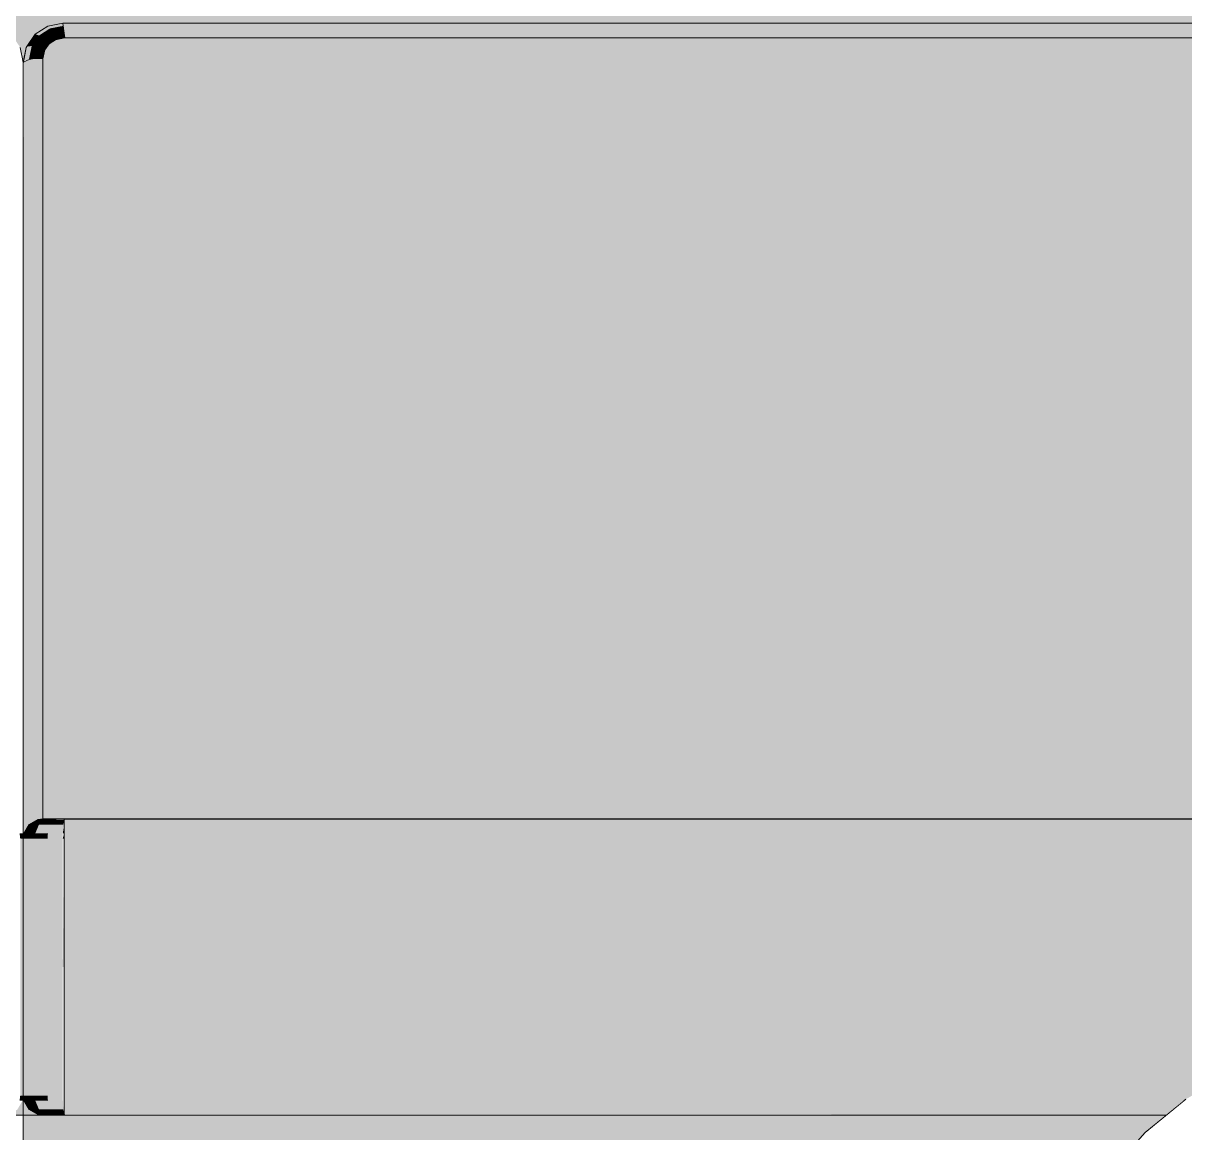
# Model space of a CAD drawing. Header units: centimetres. Extents: x -4381 to 5639, y -3920 to 4826.
# Drawn here: x 74.117 to 74.705, y 35.945 to 36.506 of the extents above; entities that cross this region are included whole.
import ezdxf
from ezdxf.xclip import XClip

# ---------------------------------------------------------------- set-up
doc = ezdxf.new("R2010")
doc.units = ezdxf.units.CM
doc.header["$MEASUREMENT"] = 0
doc.header["$XCLIPFRAME"] = 0
doc.set_wipeout_variables(frame=1)
doc.linetypes.add('Wipeout_Contour', pattern=[100, 0, -100])
for name, color, linetype in [('01- MOBILIER', 7, 'Continuous'), ('Drawing & Figure', 7, 'Continuous'), ('Structural - Bearing', 7, 'Continuous')]:
    doc.layers.add(name, color=color, linetype=linetype)
for name, color, linetype, lineweight in [('01- MOBILIER_Pen_No__1', 7, 'Continuous', 5), ('01- MOBILIER_Pen_No__101', 252, 'Continuous', 5), ('01- MOBILIER_Pen_No__147', 7, 'Continuous', 5), ('01- MOBILIER_Pen_No__18', 9, 'Continuous', 5), ('01- MOBILIER_Pen_No__2', 8, 'Continuous', 5)]:
    doc.layers.add(name, color=color, linetype=linetype, lineweight=lineweight)
for name, color, linetype, lineweight, true_color in [('01- MOBILIER_Pen_No__102', 7, 'Continuous', 5, 0xcccccc), ('01- MOBILIER_Pen_No__119', 7, 'Continuous', 5, 0xdecbcb), ('01- MOBILIER_Pen_No__186', 7, 'Continuous', 5, 0xe8e8e8), ('01- MOBILIER_Pen_No__62', 7, 'Continuous', 5, 0xaaaaaa), ('Structural - Bearing_Pen_No__102', 7, 'Continuous', 5, 0xcccccc)]:
    doc.layers.add(name, color=color, linetype=linetype, lineweight=lineweight, true_color=true_color)

# ---------------------------------------------------------------- blocks, each defined once
blk = doc.blocks.new('Drawing_7_7', base_point=(-363.09186, 32.20361))
at = {"layer": '01- MOBILIER_Pen_No__101', "linetype": 'Continuous', "ltscale": 10}
blk.add_hatch(color=256, dxfattribs=at).paths.add_polyline_path([(74.11688, 36.48633), (74.11873, 36.49426)])
at = {"color": 254, "linetype": 'Wipeout_Contour', "lineweight": 0, "ltscale": 331.735814}
blk.add_wipeout([(74.13692, 36.50599), (74.13717, 36.50465), (74.79618, 36.50465), (74.79618, 36.50599)], dxfattribs=at).dxf.layer = '01- MOBILIER'
at = {"color": 254, "linetype": 'Wipeout_Contour', "lineweight": 0, "ltscale": 329.699037}
blk.add_wipeout([(74.11688, 36.02861), (74.11688, 36.09361), (74.11536, 36.09361), (74.11536, 36.02861)], dxfattribs=at).dxf.layer = '01- MOBILIER'
at = {"color": 254, "linetype": 'Wipeout_Contour', "lineweight": 0, "ltscale": 330.959861}
blk.add_wipeout([(74.79688, 36.02861), (74.79688, 36.09361), (74.13758, 36.09361), (74.13758, 36.02861)], dxfattribs=at).dxf.layer = '01- MOBILIER'
at = {"layer": '01- MOBILIER_Pen_No__18', "linetype": 'Continuous', "ltscale": 10}
for points in [[(74.11688, 36.02861), (74.11688, 36.09361), (74.11536, 36.09361), (74.11536, 36.02861)], [(74.79688, 36.02861), (74.79688, 36.09361), (74.13758, 36.09361), (74.13758, 36.02861)]]:
    blk.add_hatch(color=256, dxfattribs=at).paths.add_polyline_path(points)
at = {"layer": '01- MOBILIER_Pen_No__186', "linetype": 'Continuous', "ltscale": 10}
blk.add_hatch(color=256, dxfattribs=at).paths.add_polyline_path([(74.13692, 36.50599), (74.13717, 36.50465), (74.79618, 36.50465), (74.79618, 36.50599)])
at = {"color": 254, "linetype": 'Wipeout_Contour', "lineweight": 0, "ltscale": 330.430093}
blk.add_wipeout([(74.12936, 36.50454), (74.13037, 36.50334), (74.13717, 36.50465), (74.13692, 36.50599)], dxfattribs=at).dxf.layer = '01- MOBILIER'
at = {"color": 254, "linetype": 'Wipeout_Contour', "lineweight": 0, "ltscale": 329.766326}
blk.add_wipeout([(74.11688, 36.09361), (74.11654, 36.0962), (74.11504, 36.0962), (74.11536, 36.09361)], dxfattribs=at).dxf.layer = '01- MOBILIER'
at = {"color": 254, "linetype": 'Wipeout_Contour', "lineweight": 0, "ltscale": 246.650033}
blk.add_wipeout([(74.13758, 36.02861), (74.13758, 36.09361), (74.13688, 36.02861)], dxfattribs=at).dxf.layer = '01- MOBILIER'
at = {"color": 254, "linetype": 'Wipeout_Contour', "lineweight": 0, "ltscale": 329.585369}
blk.add_wipeout([(74.11688, 36.02861), (74.11536, 36.02861), (74.11536, 35.96361), (74.11688, 35.96361)], dxfattribs=at).dxf.layer = '01- MOBILIER'
at = {"layer": '01- MOBILIER_Pen_No__102', "linetype": 'Continuous', "ltscale": 10}
blk.add_hatch(color=256, dxfattribs=at).paths.add_polyline_path([(74.11688, 36.09361), (74.11654, 36.0962), (74.11504, 36.0962), (74.11536, 36.09361)])
at = {"layer": '01- MOBILIER_Pen_No__119', "linetype": 'Continuous', "ltscale": 10}
blk.add_hatch(color=256, dxfattribs=at).paths.add_polyline_path([(74.12936, 36.50454), (74.13037, 36.50334), (74.13717, 36.50465), (74.13692, 36.50599)])
at = {"layer": '01- MOBILIER_Pen_No__18', "linetype": 'Continuous', "ltscale": 10}
for points in [[(74.13758, 36.02861), (74.13758, 36.09361), (74.13688, 36.02861)], [(74.11688, 36.02861), (74.11536, 36.02861), (74.11536, 35.96361), (74.11688, 35.96361)]]:
    blk.add_hatch(color=256, dxfattribs=at).paths.add_polyline_path(points)
at = {"color": 254, "linetype": 'Wipeout_Contour', "lineweight": 0, "ltscale": 330.359152}
blk.add_wipeout([(74.12299, 36.50042), (74.12485, 36.49978), (74.13037, 36.50334), (74.12936, 36.50454)], dxfattribs=at).dxf.layer = '01- MOBILIER'
at = {"color": 254, "linetype": 'Wipeout_Contour', "lineweight": 0, "ltscale": 331.731786}
blk.add_wipeout([(74.13717, 36.50465), (74.13761, 36.50099), (74.79615, 36.50099), (74.79618, 36.50465)], dxfattribs=at).dxf.layer = '01- MOBILIER'
at = {"color": 254, "linetype": 'Wipeout_Contour', "lineweight": 0, "ltscale": 329.759918}
blk.add_wipeout([(74.13688, 36.02861), (74.13688, 36.09361), (74.12923, 36.09361), (74.12923, 36.02861)], dxfattribs=at).dxf.layer = '01- MOBILIER'
at = {"color": 254, "linetype": 'Wipeout_Contour', "lineweight": 0, "ltscale": 329.536186}
blk.add_wipeout([(74.11688, 35.96361), (74.11536, 35.96361), (74.11504, 35.96102), (74.11654, 35.96102)], dxfattribs=at).dxf.layer = '01- MOBILIER'
at = {"layer": '01- MOBILIER_Pen_No__18', "linetype": 'Continuous', "ltscale": 10}
for points in [[(74.12299, 36.50042), (74.12485, 36.49978), (74.13037, 36.50334), (74.12936, 36.50454)], [(74.11688, 35.96361), (74.11536, 35.96361), (74.11504, 35.96102), (74.11654, 35.96102)]]:
    blk.add_hatch(color=256, dxfattribs=at).paths.add_polyline_path(points)
at = {"layer": '01- MOBILIER_Pen_No__186', "linetype": 'Continuous', "ltscale": 10}
blk.add_hatch(color=256, dxfattribs=at).paths.add_polyline_path([(74.13717, 36.50465), (74.13761, 36.50099), (74.79615, 36.50099), (74.79618, 36.50465)])
at = {"layer": '01- MOBILIER_Pen_No__62', "linetype": 'Continuous', "ltscale": 10}
blk.add_hatch(color=256, dxfattribs=at).paths.add_polyline_path([(74.13688, 36.02861), (74.13688, 36.09361), (74.12923, 36.09361), (74.12923, 36.02861)])
at = {"color": 254, "linetype": 'Wipeout_Contour', "lineweight": 0, "ltscale": 330.353188}
blk.add_wipeout([(74.13037, 36.50334), (74.13212, 36.49993), (74.13761, 36.50099), (74.13717, 36.50465)], dxfattribs=at).dxf.layer = '01- MOBILIER'
at = {"color": 254, "linetype": 'Wipeout_Contour', "lineweight": 0, "ltscale": 330.372234}
blk.add_wipeout([(74.11873, 36.49426), (74.12116, 36.49445), (74.12485, 36.49978), (74.12299, 36.50042)], dxfattribs=at).dxf.layer = '01- MOBILIER'
at = {"color": 254, "linetype": 'Wipeout_Contour', "lineweight": 0, "ltscale": 331.019088}
blk.add_wipeout([(74.79688, 36.09361), (74.79685, 36.0962), (74.13758, 36.0962), (74.13758, 36.09361)], dxfattribs=at).dxf.layer = '01- MOBILIER'
at = {"color": 254, "linetype": 'Wipeout_Contour', "lineweight": 0, "ltscale": 329.73449}
blk.add_wipeout([(74.12923, 36.02861), (74.12923, 36.09361), (74.12274, 36.09361), (74.12274, 36.02861)], dxfattribs=at).dxf.layer = '01- MOBILIER'
at = {"color": 254, "linetype": 'Wipeout_Contour', "lineweight": 0, "ltscale": 826.073912}
blk.add_wipeout([(74.13758, 36.02861), (74.13758, 35.96361), (74.70846, 35.96361), (74.7287, 35.97539), (74.73916, 35.97956), (74.75595, 35.98689), (74.77612, 35.99367), (74.79556, 36.0028), (74.79688, 36.00356), (74.79688, 36.02861)], dxfattribs=at).dxf.layer = '01- MOBILIER'
at = {"color": 254, "linetype": 'Wipeout_Contour', "lineweight": 0, "ltscale": 493.015975}
blk.add_wipeout([(74.10688, 35.95361), (74.11688, 35.95361), (74.11688, 35.96361), (74.11654, 35.96102), (74.11395, 35.95654), (74.10947, 35.95395)], dxfattribs=at).dxf.layer = '01- MOBILIER'
at = {"layer": '01- MOBILIER_Pen_No__101', "linetype": 'Continuous', "ltscale": 10}
for points in [[(74.11873, 36.49426), (74.12116, 36.49445), (74.12485, 36.49978), (74.12299, 36.50042)], [(74.12923, 36.02861), (74.12923, 36.09361), (74.12274, 36.09361), (74.12274, 36.02861)]]:
    blk.add_hatch(color=256, dxfattribs=at).paths.add_polyline_path(points)
at = {"layer": '01- MOBILIER_Pen_No__18', "linetype": 'Continuous', "ltscale": 10}
for points in [[(74.79688, 36.09361), (74.79685, 36.0962), (74.13758, 36.0962), (74.13758, 36.09361)], [(74.13758, 36.02861), (74.13688, 35.96361)], [(74.13758, 36.02861), (74.13758, 35.96361), (74.70846, 35.96361), (74.7287, 35.97539), (74.73916, 35.97956), (74.75595, 35.98689), (74.77612, 35.99367), (74.79556, 36.0028), (74.79688, 36.00356), (74.79688, 36.02861)], [(74.10688, 35.95361), (74.11688, 35.95361), (74.11688, 35.96361), (74.11654, 35.96102), (74.11395, 35.95654), (74.10947, 35.95395)]]:
    blk.add_hatch(color=256, dxfattribs=at).paths.add_polyline_path(points)
at = {"layer": '01- MOBILIER_Pen_No__186', "linetype": 'Continuous', "ltscale": 10}
blk.add_hatch(color=256, dxfattribs=at).paths.add_polyline_path([(74.13037, 36.50334), (74.13212, 36.49993), (74.13761, 36.50099), (74.13717, 36.50465)])
at = {"color": 254, "linetype": 'Wipeout_Contour', "lineweight": 0, "ltscale": 330.261628}
blk.add_wipeout([(74.12485, 36.49978), (74.12808, 36.49733), (74.13212, 36.49993), (74.13037, 36.50334)], dxfattribs=at).dxf.layer = '01- MOBILIER'
at = {"color": 254, "linetype": 'Wipeout_Contour', "lineweight": 0, "ltscale": 331.727381}
blk.add_wipeout([(74.13761, 36.50099), (74.13787, 36.49858), (74.7959, 36.49858), (74.79615, 36.50099)], dxfattribs=at).dxf.layer = '01- MOBILIER'
at = {"color": 254, "linetype": 'Wipeout_Contour', "lineweight": 0, "ltscale": 246.708319}
blk.add_wipeout([(74.13758, 36.09361), (74.13758, 36.0962), (74.13688, 36.09361)], dxfattribs=at).dxf.layer = '01- MOBILIER'
at = {"color": 254, "linetype": 'Wipeout_Contour', "lineweight": 0, "ltscale": 329.715034}
blk.add_wipeout([(74.12274, 36.02861), (74.12274, 36.09361), (74.1184, 36.09361), (74.1184, 36.02861)], dxfattribs=at).dxf.layer = '01- MOBILIER'
at = {"color": 254, "linetype": 'Wipeout_Contour', "lineweight": 0, "ltscale": 329.646272}
blk.add_wipeout([(74.13688, 36.02861), (74.12923, 36.02861), (74.12923, 35.96361), (74.13688, 35.96361)], dxfattribs=at).dxf.layer = '01- MOBILIER'
at = {"layer": '01- MOBILIER_Pen_No__102', "linetype": 'Continuous', "ltscale": 10}
blk.add_hatch(color=256, dxfattribs=at).paths.add_polyline_path([(74.12485, 36.49978), (74.12808, 36.49733), (74.13212, 36.49993), (74.13037, 36.50334)])
at = {"layer": '01- MOBILIER_Pen_No__119', "linetype": 'Continuous', "ltscale": 10}
blk.add_hatch(color=256, dxfattribs=at).paths.add_polyline_path([(74.13761, 36.50099), (74.13787, 36.49858), (74.7959, 36.49858), (74.79615, 36.50099)])
at = {"layer": '01- MOBILIER_Pen_No__18', "linetype": 'Continuous', "ltscale": 10}
blk.add_hatch(color=256, dxfattribs=at).paths.add_polyline_path([(74.13758, 36.09361), (74.13758, 36.0962), (74.13688, 36.09361)])
at = {"layer": '01- MOBILIER_Pen_No__2', "linetype": 'Continuous', "ltscale": 10}
blk.add_hatch(color=256, dxfattribs=at).paths.add_polyline_path([(74.12274, 36.02861), (74.12274, 36.09361), (74.1184, 36.09361), (74.1184, 36.02861)])
at = {"layer": '01- MOBILIER_Pen_No__62', "linetype": 'Continuous', "ltscale": 10}
blk.add_hatch(color=256, dxfattribs=at).paths.add_polyline_path([(74.13688, 36.02861), (74.12923, 36.02861), (74.12923, 35.96361), (74.13688, 35.96361)])
at = {"color": 254, "linetype": 'Wipeout_Contour', "lineweight": 0, "ltscale": 330.399782}
blk.add_wipeout([(74.13212, 36.49993), (74.13313, 36.49767), (74.13787, 36.49858), (74.13761, 36.50099)], dxfattribs=at).dxf.layer = '01- MOBILIER'
at = {"color": 254, "linetype": 'Wipeout_Contour', "lineweight": 0, "ltscale": 329.807899}
blk.add_wipeout([(74.13688, 36.09361), (74.13692, 36.0962), (74.12936, 36.0962), (74.12923, 36.09361)], dxfattribs=at).dxf.layer = '01- MOBILIER'
at = {"color": 254, "linetype": 'Wipeout_Contour', "lineweight": 0, "ltscale": 329.704512}
blk.add_wipeout([(74.1184, 36.02861), (74.1184, 36.09361), (74.11688, 36.09361), (74.11688, 36.02861)], dxfattribs=at).dxf.layer = '01- MOBILIER'
at = {"color": 254, "linetype": 'Wipeout_Contour', "lineweight": 0, "ltscale": 329.620834}
blk.add_wipeout([(74.12923, 36.02861), (74.12274, 36.02861), (74.12274, 35.96361), (74.12923, 35.96361)], dxfattribs=at).dxf.layer = '01- MOBILIER'
at = {"color": 254, "linetype": 'Wipeout_Contour', "lineweight": 0, "ltscale": 412.9907}
blk.add_wipeout([(74.13758, 35.96102), (74.70434, 35.96102), (74.70515, 35.96168), (74.70846, 35.96361), (74.13758, 35.96361)], dxfattribs=at).dxf.layer = '01- MOBILIER'
at = {"layer": '01- MOBILIER_Pen_No__101', "linetype": 'Continuous', "ltscale": 10}
for points in [[(74.1184, 36.02861), (74.1184, 36.09361), (74.11688, 36.09361), (74.11688, 36.02861)], [(74.12923, 36.02861), (74.12274, 36.02861), (74.12274, 35.96361), (74.12923, 35.96361)]]:
    blk.add_hatch(color=256, dxfattribs=at).paths.add_polyline_path(points)
at = {"layer": '01- MOBILIER_Pen_No__119', "linetype": 'Continuous', "ltscale": 10}
blk.add_hatch(color=256, dxfattribs=at).paths.add_polyline_path([(74.13212, 36.49993), (74.13313, 36.49767), (74.13787, 36.49858), (74.13761, 36.50099)])
at = {"layer": '01- MOBILIER_Pen_No__18', "linetype": 'Continuous', "ltscale": 10}
blk.add_hatch(color=256, dxfattribs=at).paths.add_polyline_path([(74.13688, 36.09361), (74.13692, 36.0962), (74.12936, 36.0962), (74.12923, 36.09361)])
at = {"layer": '01- MOBILIER_Pen_No__62', "linetype": 'Continuous', "ltscale": 10}
for points in [[(74.13758, 35.96361), (74.13692, 35.96102)], [(74.13758, 35.96102), (74.70434, 35.96102), (74.70515, 35.96168), (74.70846, 35.96361), (74.13758, 35.96361)]]:
    blk.add_hatch(color=256, dxfattribs=at).paths.add_polyline_path(points)
at = {"color": 254, "linetype": 'Wipeout_Contour', "lineweight": 0, "ltscale": 329.779032}
blk.add_wipeout([(74.12923, 36.09361), (74.12936, 36.0962), (74.12299, 36.0962), (74.12274, 36.09361)], dxfattribs=at).dxf.layer = '01- MOBILIER'
at = {"color": 254, "linetype": 'Wipeout_Contour', "lineweight": 0, "ltscale": 331.02529}
blk.add_wipeout([(74.79685, 36.0962), (74.79659, 36.10068), (74.13758, 36.10068), (74.13758, 36.0962)], dxfattribs=at).dxf.layer = '01- MOBILIER'
at = {"color": 254, "linetype": 'Wipeout_Contour', "lineweight": 0, "ltscale": 329.601372}
blk.add_wipeout([(74.12274, 36.02861), (74.1184, 36.02861), (74.1184, 35.96361), (74.12274, 35.96361)], dxfattribs=at).dxf.layer = '01- MOBILIER'
at = {"color": 254, "linetype": 'Wipeout_Contour', "lineweight": 0, "ltscale": 329.575969}
blk.add_wipeout([(74.13688, 35.96361), (74.12923, 35.96361), (74.12936, 35.96102), (74.13692, 35.96102)], dxfattribs=at).dxf.layer = '01- MOBILIER'
at = {"layer": '01- MOBILIER_Pen_No__101', "linetype": 'Continuous', "ltscale": 10}
for points in [[(74.12923, 36.09361), (74.12936, 36.0962), (74.12299, 36.0962), (74.12274, 36.09361)], [(74.13688, 35.96361), (74.12923, 35.96361), (74.12936, 35.96102), (74.13692, 35.96102)]]:
    blk.add_hatch(color=256, dxfattribs=at).paths.add_polyline_path(points)
at = {"layer": '01- MOBILIER_Pen_No__186', "linetype": 'Continuous', "ltscale": 10}
blk.add_hatch(color=256, dxfattribs=at).paths.add_polyline_path([(74.79685, 36.0962), (74.79659, 36.10068), (74.13758, 36.10068), (74.13758, 36.0962)])
at = {"layer": '01- MOBILIER_Pen_No__2', "linetype": 'Continuous', "ltscale": 10}
blk.add_hatch(color=256, dxfattribs=at).paths.add_polyline_path([(74.12274, 36.02861), (74.1184, 36.02861), (74.1184, 35.96361), (74.12274, 35.96361)])
at = {"color": 254, "linetype": 'Wipeout_Contour', "lineweight": 0, "ltscale": 329.760361}
blk.add_wipeout([(74.12274, 36.09361), (74.12299, 36.0962), (74.11873, 36.0962), (74.1184, 36.09361)], dxfattribs=at).dxf.layer = '01- MOBILIER'
at = {"color": 254, "linetype": 'Wipeout_Contour', "lineweight": 0, "ltscale": 246.712558}
blk.add_wipeout([(74.13758, 36.0962), (74.13758, 36.10068), (74.13692, 36.0962)], dxfattribs=at).dxf.layer = '01- MOBILIER'
at = {"color": 254, "linetype": 'Wipeout_Contour', "lineweight": 0, "ltscale": 329.590847}
blk.add_wipeout([(74.1184, 36.02861), (74.11688, 36.02861), (74.11688, 35.96361), (74.1184, 35.96361)], dxfattribs=at).dxf.layer = '01- MOBILIER'
at = {"color": 254, "linetype": 'Wipeout_Contour', "lineweight": 0, "ltscale": 329.546913}
blk.add_wipeout([(74.12923, 35.96361), (74.12274, 35.96361), (74.12299, 35.96102), (74.12936, 35.96102)], dxfattribs=at).dxf.layer = '01- MOBILIER'
at = {"color": 254, "linetype": 'Wipeout_Contour', "lineweight": 0, "ltscale": 330.619402}
blk.add_wipeout([(74.13758, 35.96102), (74.13758, 35.95654), (74.69883, 35.95654), (74.70434, 35.96102)], dxfattribs=at).dxf.layer = '01- MOBILIER'
at = {"layer": '01- MOBILIER_Pen_No__101', "linetype": 'Continuous', "ltscale": 10}
blk.add_hatch(color=256, dxfattribs=at).paths.add_polyline_path([(74.1184, 36.02861), (74.11688, 36.02861), (74.11688, 35.96361), (74.1184, 35.96361)])
at = {"layer": '01- MOBILIER_Pen_No__186', "linetype": 'Continuous', "ltscale": 10}
blk.add_hatch(color=256, dxfattribs=at).paths.add_polyline_path([(74.13758, 36.0962), (74.13758, 36.10068), (74.13692, 36.0962)])
at = {"layer": '01- MOBILIER_Pen_No__2', "linetype": 'Continuous', "ltscale": 10}
for points in [[(74.12274, 36.09361), (74.12299, 36.0962), (74.11873, 36.0962), (74.1184, 36.09361)], [(74.12923, 35.96361), (74.12274, 35.96361), (74.12299, 35.96102), (74.12936, 35.96102)], [(74.13758, 35.96102), (74.13717, 35.95654)], [(74.13758, 35.96102), (74.13758, 35.95654), (74.69883, 35.95654), (74.70434, 35.96102)]]:
    blk.add_hatch(color=256, dxfattribs=at).paths.add_polyline_path(points)
at = {"color": 254, "linetype": 'Wipeout_Contour', "lineweight": 0, "ltscale": 329.75542}
blk.add_wipeout([(74.1184, 36.09361), (74.11873, 36.0962), (74.11722, 36.0962), (74.11688, 36.09361)], dxfattribs=at).dxf.layer = '01- MOBILIER'
at = {"color": 254, "linetype": 'Wipeout_Contour', "lineweight": 0, "ltscale": 329.74027}
blk.add_wipeout([(74.13692, 36.0962), (74.13717, 36.10068), (74.13037, 36.10068), (74.12936, 36.0962)], dxfattribs=at).dxf.layer = '01- MOBILIER'
at = {"color": 254, "linetype": 'Wipeout_Contour', "lineweight": 0, "ltscale": 329.527912}
blk.add_wipeout([(74.12274, 35.96361), (74.1184, 35.96361), (74.11873, 35.96102), (74.12299, 35.96102)], dxfattribs=at).dxf.layer = '01- MOBILIER'
at = {"color": 254, "linetype": 'Wipeout_Contour', "lineweight": 0, "ltscale": 329.495257}
blk.add_wipeout([(74.13692, 35.96102), (74.12936, 35.96102), (74.13037, 35.95654), (74.13717, 35.95654)], dxfattribs=at).dxf.layer = '01- MOBILIER'
at = {"layer": '01- MOBILIER_Pen_No__101', "linetype": 'Continuous', "ltscale": 10}
blk.add_hatch(color=256, dxfattribs=at).paths.add_polyline_path([(74.1184, 36.09361), (74.11873, 36.0962), (74.11722, 36.0962), (74.11688, 36.09361)])
at = {"layer": '01- MOBILIER_Pen_No__119', "linetype": 'Continuous', "ltscale": 10}
blk.add_hatch(color=256, dxfattribs=at).paths.add_polyline_path([(74.13692, 36.0962), (74.13717, 36.10068), (74.13037, 36.10068), (74.12936, 36.0962)])
at = {"layer": '01- MOBILIER_Pen_No__2', "linetype": 'Continuous', "ltscale": 10}
for points in [[(74.12274, 35.96361), (74.1184, 35.96361), (74.11873, 35.96102), (74.12299, 35.96102)], [(74.13692, 35.96102), (74.12936, 35.96102), (74.13037, 35.95654), (74.13717, 35.95654)]]:
    blk.add_hatch(color=256, dxfattribs=at).paths.add_polyline_path(points)
at = {"layer": '01- MOBILIER_Pen_No__1', "linetype": 'Continuous', "ltscale": 10}
for p, q in [((74.13758, 36.09361), (74.13758, 36.0962)), ((74.13758, 36.02861), (74.13758, 36.09361)), ((74.13758, 36.02861), (74.13758, 35.96361)), ((74.13758, 35.96361), (74.13758, 35.96102))]:
    blk.add_line(p, q, dxfattribs=at)
at = {"color": 254, "linetype": 'Wipeout_Contour', "lineweight": 0, "ltscale": 331.031082}
blk.add_wipeout([(74.79659, 36.10068), (74.79615, 36.10327), (74.13761, 36.10327), (74.13758, 36.10068)], dxfattribs=at).dxf.layer = '01- MOBILIER'
at = {"color": 254, "linetype": 'Wipeout_Contour', "lineweight": 0, "ltscale": 329.699734}
blk.add_wipeout([(74.12936, 36.0962), (74.13037, 36.10068), (74.12485, 36.10068), (74.12299, 36.0962)], dxfattribs=at).dxf.layer = '01- MOBILIER'
at = {"color": 254, "linetype": 'Wipeout_Contour', "lineweight": 0, "ltscale": 329.521846}
blk.add_wipeout([(74.1184, 35.96361), (74.11688, 35.96361), (74.11722, 35.96102), (74.11873, 35.96102)], dxfattribs=at).dxf.layer = '01- MOBILIER'
at = {"color": 254, "linetype": 'Wipeout_Contour', "lineweight": 0, "ltscale": 329.453607}
blk.add_wipeout([(74.12936, 35.96102), (74.12299, 35.96102), (74.12485, 35.95654), (74.13037, 35.95654)], dxfattribs=at).dxf.layer = '01- MOBILIER'
at = {"color": 254, "linetype": 'Wipeout_Contour', "lineweight": 0, "ltscale": 330.631042}
blk.add_wipeout([(74.13758, 35.95654), (74.13758, 35.95413), (74.69564, 35.95395), (74.69883, 35.95654)], dxfattribs=at).dxf.layer = '01- MOBILIER'
at = {"layer": '01- MOBILIER_Pen_No__101', "linetype": 'Continuous', "ltscale": 10}
for points in [[(74.1184, 35.96361), (74.11688, 35.96361), (74.11722, 35.96102), (74.11873, 35.96102)], [(74.13758, 35.95654), (74.13758, 35.95413), (74.69564, 35.95395), (74.69883, 35.95654)]]:
    blk.add_hatch(color=256, dxfattribs=at).paths.add_polyline_path(points)
at = {"layer": '01- MOBILIER_Pen_No__18', "linetype": 'Continuous', "ltscale": 10}
blk.add_hatch(color=256, dxfattribs=at).paths.add_polyline_path([(74.12936, 36.0962), (74.13037, 36.10068), (74.12485, 36.10068), (74.12299, 36.0962)])
at = {"layer": '01- MOBILIER_Pen_No__186', "linetype": 'Continuous', "ltscale": 10}
blk.add_hatch(color=256, dxfattribs=at).paths.add_polyline_path([(74.79659, 36.10068), (74.79615, 36.10327), (74.13761, 36.10327), (74.13758, 36.10068)])
at = {"layer": '01- MOBILIER_Pen_No__2', "linetype": 'Continuous', "ltscale": 10}
blk.add_hatch(color=256, dxfattribs=at).paths.add_polyline_path([(74.12936, 35.96102), (74.12299, 35.96102), (74.12485, 35.95654), (74.13037, 35.95654)])
at = {"color": 254, "linetype": 'Wipeout_Contour', "lineweight": 0, "ltscale": 329.639622}
blk.add_wipeout([(74.13717, 36.10068), (74.13758, 36.10309), (74.13212, 36.10327), (74.13037, 36.10068)], dxfattribs=at).dxf.layer = '01- MOBILIER'
at = {"color": 254, "linetype": 'Wipeout_Contour', "lineweight": 0, "ltscale": 329.702753}
blk.add_wipeout([(74.12299, 36.0962), (74.12485, 36.10068), (74.12116, 36.10068), (74.11873, 36.0962)], dxfattribs=at).dxf.layer = '01- MOBILIER'
at = {"color": 254, "linetype": 'Wipeout_Contour', "lineweight": 0, "ltscale": 329.455131}
blk.add_wipeout([(74.12299, 35.96102), (74.11873, 35.96102), (74.12116, 35.95654), (74.12485, 35.95654)], dxfattribs=at).dxf.layer = '01- MOBILIER'
at = {"color": 254, "linetype": 'Wipeout_Contour', "lineweight": 0, "ltscale": 329.416261}
blk.add_wipeout([(74.13717, 35.95654), (74.13037, 35.95654), (74.13212, 35.95395), (74.13761, 35.95395)], dxfattribs=at).dxf.layer = '01- MOBILIER'
at = {"layer": '01- MOBILIER_Pen_No__101', "linetype": 'Continuous', "ltscale": 10}
for points in [[(74.12299, 36.0962), (74.12485, 36.10068), (74.12116, 36.10068), (74.11873, 36.0962)], [(74.12299, 35.96102), (74.11873, 35.96102), (74.12116, 35.95654), (74.12485, 35.95654)], [(74.13717, 35.95654), (74.13037, 35.95654), (74.13212, 35.95395), (74.13761, 35.95395)], [(74.13761, 35.95395), (74.69523, 35.95361)]]:
    blk.add_hatch(color=256, dxfattribs=at).paths.add_polyline_path(points)
at = {"layer": '01- MOBILIER_Pen_No__186', "linetype": 'Continuous', "ltscale": 10}
for points in [[(74.13717, 36.10068), (74.13758, 36.10309), (74.13212, 36.10327), (74.13037, 36.10068)], [(74.79615, 36.10327), (74.13787, 36.10361)]]:
    blk.add_hatch(color=256, dxfattribs=at).paths.add_polyline_path(points)
at = {"color": 254, "linetype": 'Wipeout_Contour', "lineweight": 0, "ltscale": 329.634378}
blk.add_wipeout([(74.13037, 36.10068), (74.13212, 36.10327), (74.12808, 36.10327), (74.12485, 36.10068)], dxfattribs=at).dxf.layer = '01- MOBILIER'
at = {"color": 254, "linetype": 'Wipeout_Contour', "lineweight": 0, "ltscale": 329.744106}
blk.add_wipeout([(74.11873, 36.0962), (74.12116, 36.10068), (74.11981, 36.10068), (74.11722, 36.0962)], dxfattribs=at).dxf.layer = '01- MOBILIER'
at = {"color": 254, "linetype": 'Wipeout_Contour', "lineweight": 0, "ltscale": 329.493779}
blk.add_wipeout([(74.11873, 35.96102), (74.11722, 35.96102), (74.11981, 35.95654), (74.12116, 35.95654)], dxfattribs=at).dxf.layer = '01- MOBILIER'
at = {"color": 254, "linetype": 'Wipeout_Contour', "lineweight": 0, "ltscale": 329.374415}
blk.add_wipeout([(74.13037, 35.95654), (74.12485, 35.95654), (74.12808, 35.95395), (74.13212, 35.95395)], dxfattribs=at).dxf.layer = '01- MOBILIER'
at = {"layer": '01- MOBILIER_Pen_No__101', "linetype": 'Continuous', "ltscale": 10}
for points in [[(74.11873, 35.96102), (74.11722, 35.96102), (74.11981, 35.95654), (74.12116, 35.95654)], [(74.13037, 35.95654), (74.12485, 35.95654), (74.12808, 35.95395), (74.13212, 35.95395)]]:
    blk.add_hatch(color=256, dxfattribs=at).paths.add_polyline_path(points)
at = {"layer": '01- MOBILIER_Pen_No__119', "linetype": 'Continuous', "ltscale": 10}
blk.add_hatch(color=256, dxfattribs=at).paths.add_polyline_path([(74.13037, 36.10068), (74.13212, 36.10327), (74.12808, 36.10327), (74.12485, 36.10068)])
at = {"layer": '01- MOBILIER_Pen_No__2', "linetype": 'Continuous', "ltscale": 10}
blk.add_hatch(color=256, dxfattribs=at).paths.add_polyline_path([(74.11873, 36.0962), (74.12116, 36.10068), (74.11981, 36.10068), (74.11722, 36.0962)])
at = {"color": 254, "linetype": 'Wipeout_Contour', "lineweight": 0, "ltscale": 329.675611}
blk.add_wipeout([(74.12485, 36.10068), (74.12808, 36.10327), (74.12539, 36.10327), (74.12116, 36.10068)], dxfattribs=at).dxf.layer = '01- MOBILIER'
at = {"color": 254, "linetype": 'Wipeout_Contour', "lineweight": 0, "ltscale": 247.443337}
blk.add_wipeout([(74.13761, 36.10327), (74.13313, 36.10361), (74.13212, 36.10327)], dxfattribs=at).dxf.layer = '01- MOBILIER'
at = {"color": 254, "linetype": 'Wipeout_Contour', "lineweight": 0, "ltscale": 329.413806}
blk.add_wipeout([(74.12485, 35.95654), (74.12116, 35.95654), (74.12539, 35.95395), (74.12808, 35.95395)], dxfattribs=at).dxf.layer = '01- MOBILIER'
at = {"color": 254, "linetype": 'Wipeout_Contour', "lineweight": 0, "ltscale": 329.461365}
blk.add_wipeout([(74.13761, 35.95395), (74.13212, 35.95395), (74.13313, 35.95361), (74.13787, 35.95361)], dxfattribs=at).dxf.layer = '01- MOBILIER'
at = {"layer": '01- MOBILIER_Pen_No__101', "linetype": 'Continuous', "ltscale": 10}
for points in [[(74.12485, 35.95654), (74.12116, 35.95654), (74.12539, 35.95395), (74.12808, 35.95395)], [(74.13761, 35.95395), (74.13212, 35.95395), (74.13313, 35.95361), (74.13787, 35.95361)]]:
    blk.add_hatch(color=256, dxfattribs=at).paths.add_polyline_path(points)
at = {"layer": '01- MOBILIER_Pen_No__18', "linetype": 'Continuous', "ltscale": 10}
blk.add_hatch(color=256, dxfattribs=at).paths.add_polyline_path([(74.12485, 36.10068), (74.12808, 36.10327), (74.12539, 36.10327), (74.12116, 36.10068)])
at = {"layer": '01- MOBILIER_Pen_No__186', "linetype": 'Continuous', "ltscale": 10}
blk.add_hatch(color=256, dxfattribs=at).paths.add_polyline_path([(74.13761, 36.10327), (74.13313, 36.10361), (74.13212, 36.10327)])
at = {"color": 254, "linetype": 'Wipeout_Contour', "lineweight": 0, "ltscale": 329.75579}
blk.add_wipeout([(74.12116, 36.10068), (74.12539, 36.10327), (74.12429, 36.10327), (74.11981, 36.10068)], dxfattribs=at).dxf.layer = '01- MOBILIER'
at = {"color": 254, "linetype": 'Wipeout_Contour', "lineweight": 0, "ltscale": 329.491735}
blk.add_wipeout([(74.12116, 35.95654), (74.11981, 35.95654), (74.12429, 35.95395), (74.12539, 35.95395)], dxfattribs=at).dxf.layer = '01- MOBILIER'
at = {"layer": '01- MOBILIER_Pen_No__62', "linetype": 'Continuous', "ltscale": 10}
for points in [[(74.12116, 36.10068), (74.12539, 36.10327), (74.12429, 36.10327), (74.11981, 36.10068)], [(74.12116, 35.95654), (74.11981, 35.95654), (74.12429, 35.95395), (74.12539, 35.95395)]]:
    blk.add_hatch(color=256, dxfattribs=at).paths.add_polyline_path(points)
at = {"color": 254, "linetype": 'Wipeout_Contour', "lineweight": 0, "ltscale": 246.826543}
blk.add_wipeout([(74.11722, 36.48654), (74.11688, 36.09361), (74.11722, 36.0962)], dxfattribs=at).dxf.layer = '01- MOBILIER'
at = {"color": 254, "linetype": 'Wipeout_Contour', "lineweight": 0, "ltscale": 329.674678}
blk.add_wipeout([(74.13212, 36.10327), (74.13313, 36.10361), (74.12995, 36.10361), (74.12808, 36.10327)], dxfattribs=at).dxf.layer = '01- MOBILIER'
at = {"color": 254, "linetype": 'Wipeout_Contour', "lineweight": 0, "ltscale": 329.410172}
blk.add_wipeout([(74.13212, 35.95395), (74.12808, 35.95395), (74.12995, 35.95361), (74.13313, 35.95361)], dxfattribs=at).dxf.layer = '01- MOBILIER'
at = {"layer": '01- MOBILIER_Pen_No__101', "linetype": 'Continuous', "ltscale": 10}
for points in [[(74.11722, 36.48654), (74.11688, 36.09361), (74.11722, 36.0962)], [(74.13212, 35.95395), (74.12808, 35.95395), (74.12995, 35.95361), (74.13313, 35.95361)]]:
    blk.add_hatch(color=256, dxfattribs=at).paths.add_polyline_path(points)
at = {"layer": '01- MOBILIER_Pen_No__119', "linetype": 'Continuous', "ltscale": 10}
blk.add_hatch(color=256, dxfattribs=at).paths.add_polyline_path([(74.13212, 36.10327), (74.13313, 36.10361), (74.12995, 36.10361), (74.12808, 36.10327)])
at = {"color": 254, "linetype": 'Wipeout_Contour', "lineweight": 0, "ltscale": 330.475713}
blk.add_wipeout([(74.11722, 36.48697), (74.11981, 36.48788), (74.12116, 36.49445), (74.11873, 36.49426)], dxfattribs=at).dxf.layer = '01- MOBILIER'
at = {"color": 254, "linetype": 'Wipeout_Contour', "lineweight": 0, "ltscale": 494.725886}
blk.add_wipeout([(74.11688, 35.96361), (74.11688, 35.95361), (74.12688, 35.95361), (74.12429, 35.95395), (74.11981, 35.95654), (74.11722, 35.96102)], dxfattribs=at).dxf.layer = '01- MOBILIER'
at = {"layer": '01- MOBILIER_Pen_No__18', "linetype": 'Continuous', "ltscale": 10}
blk.add_hatch(color=256, dxfattribs=at).paths.add_polyline_path([(74.11688, 35.96361), (74.11688, 35.95361), (74.12688, 35.95361), (74.12429, 35.95395), (74.11981, 35.95654), (74.11722, 35.96102)])
at = {"layer": '01- MOBILIER_Pen_No__2', "linetype": 'Continuous', "ltscale": 10}
blk.add_hatch(color=256, dxfattribs=at).paths.add_polyline_path([(74.11722, 36.48697), (74.11981, 36.48788), (74.12116, 36.49445), (74.11873, 36.49426)])
at = {"layer": '01- MOBILIER_Pen_No__1', "linetype": 'Continuous', "ltscale": 10}
for p, q in [((74.11688, 35.96361), (74.11688, 36.02861)), ((74.11654, 35.96102), (74.11688, 35.96361)), ((74.11688, 35.96361), (74.11722, 35.96102))]:
    blk.add_line(p, q, dxfattribs=at)
at = {"color": 254, "linetype": 'Wipeout_Contour', "lineweight": 0, "ltscale": 330.26634}
blk.add_wipeout([(74.12116, 36.49445), (74.12539, 36.49343), (74.12808, 36.49733), (74.12485, 36.49978)], dxfattribs=at).dxf.layer = '01- MOBILIER'
at = {"color": 254, "linetype": 'Wipeout_Contour', "lineweight": 0, "ltscale": 330.116983}
blk.add_wipeout([(74.11722, 36.48654), (74.11722, 36.0962), (74.11981, 36.10068), (74.11981, 36.4877)], dxfattribs=at).dxf.layer = '01- MOBILIER'
at = {"color": 254, "linetype": 'Wipeout_Contour', "lineweight": 0, "ltscale": 907.579034}
blk.add_wipeout([(74.11688, 35.80361), (74.65199, 35.80361), (74.6483, 35.81157), (74.64278, 35.83458), (74.64198, 35.85816), (74.64594, 35.88164), (74.65454, 35.90435), (74.66754, 35.92565), (74.68457, 35.94495), (74.69523, 35.95361), (74.11688, 35.95361)], dxfattribs=at).dxf.layer = '01- MOBILIER'
at = {"layer": '01- MOBILIER_Pen_No__18', "linetype": 'Continuous', "ltscale": 10}
for points in [[(74.12116, 36.49445), (74.12539, 36.49343), (74.12808, 36.49733), (74.12485, 36.49978)], [(74.11688, 35.80361), (74.65199, 35.80361), (74.6483, 35.81157), (74.64278, 35.83458), (74.64198, 35.85816), (74.64594, 35.88164), (74.65454, 35.90435), (74.66754, 35.92565), (74.68457, 35.94495), (74.69523, 35.95361), (74.11688, 35.95361)]]:
    blk.add_hatch(color=256, dxfattribs=at).paths.add_polyline_path(points)
at = {"layer": '01- MOBILIER_Pen_No__2', "linetype": 'Continuous', "ltscale": 10}
blk.add_hatch(color=256, dxfattribs=at).paths.add_polyline_path([(74.11722, 36.48654), (74.11722, 36.0962), (74.11981, 36.10068), (74.11981, 36.4877)])
at = {"layer": '01- MOBILIER_Pen_No__1', "linetype": 'Continuous', "ltscale": 10}
for p, q in [((74.11654, 36.0962), (74.11688, 36.09361)), ((74.11688, 36.09361), (74.11722, 36.0962)), ((74.11688, 36.09361), (74.11688, 36.02861)), ((74.11688, 35.96361), (74.11688, 35.95361)), ((74.11722, 35.96102), (74.11981, 35.95654)), ((74.13758, 35.96102), (74.13758, 35.95654)), ((74.11981, 35.95654), (74.12429, 35.95395)), ((74.13758, 35.95654), (74.13758, 35.95413)), ((74.11688, 35.95361), (74.1067, 35.95361)), ((74.11688, 35.95361), (74.11688, 35.80361)), ((74.12707, 35.95361), (74.11688, 35.95361)), ((74.12429, 35.95395), (74.12688, 35.95361)), ((74.12688, 35.95361), (74.12782, 35.95361)), ((74.12782, 35.95361), (74.12995, 35.95361)), ((74.12995, 35.95361), (74.13313, 35.95361)), ((74.13313, 35.95361), (74.13787, 35.95361)), ((74.13758, 35.95413), (74.13761, 35.95395)), ((74.13761, 35.95395), (74.13787, 35.95361)), ((74.13787, 35.95361), (74.69523, 35.95361))]:
    blk.add_line(p, q, dxfattribs=at)
at = {"color": 254, "linetype": 'Wipeout_Contour', "lineweight": 0, "ltscale": 412.940634}
blk.add_wipeout([(74.11981, 36.48788), (74.12165, 36.48798), (74.12429, 36.48812), (74.12539, 36.49343), (74.12116, 36.49445)], dxfattribs=at).dxf.layer = '01- MOBILIER'
at = {"layer": '01- MOBILIER_Pen_No__62', "linetype": 'Continuous', "ltscale": 10}
blk.add_hatch(color=256, dxfattribs=at).paths.add_polyline_path([(74.11981, 36.48788), (74.12165, 36.48798), (74.12429, 36.48812), (74.12539, 36.49343), (74.12116, 36.49445)])
at = {"color": 254, "linetype": 'Wipeout_Contour', "lineweight": 0, "ltscale": 330.309392}
blk.add_wipeout([(74.12808, 36.49733), (74.12995, 36.49561), (74.13313, 36.49767), (74.13212, 36.49993)], dxfattribs=at).dxf.layer = '01- MOBILIER'
at = {"color": 254, "linetype": 'Wipeout_Contour', "lineweight": 0, "ltscale": 413.050992}
blk.add_wipeout([(74.12165, 36.48798), (74.11981, 36.4877), (74.11981, 36.10068), (74.12429, 36.10327), (74.12429, 36.48812)], dxfattribs=at).dxf.layer = '01- MOBILIER'
at = {"layer": '01- MOBILIER_Pen_No__119', "linetype": 'Continuous', "ltscale": 10}
blk.add_hatch(color=256, dxfattribs=at).paths.add_polyline_path([(74.12808, 36.49733), (74.12995, 36.49561), (74.13313, 36.49767), (74.13212, 36.49993)])
at = {"layer": '01- MOBILIER_Pen_No__62', "linetype": 'Continuous', "ltscale": 10}
blk.add_hatch(color=256, dxfattribs=at).paths.add_polyline_path([(74.12165, 36.48798), (74.11981, 36.4877), (74.11981, 36.10068), (74.12429, 36.10327), (74.12429, 36.48812)])
at = {"layer": '01- MOBILIER_Pen_No__1', "linetype": 'Continuous', "ltscale": 10}
blk.add_line((74.11722, 36.0962), (74.11981, 36.10068), dxfattribs=at)
at = {"color": 254, "linetype": 'Wipeout_Contour', "lineweight": 0, "ltscale": 330.313792}
blk.add_wipeout([(74.12539, 36.49343), (74.12782, 36.49254), (74.12995, 36.49561), (74.12808, 36.49733)], dxfattribs=at).dxf.layer = '01- MOBILIER'
at = {"layer": '01- MOBILIER_Pen_No__102', "linetype": 'Continuous', "ltscale": 10}
blk.add_hatch(color=256, dxfattribs=at).paths.add_polyline_path([(74.12539, 36.49343), (74.12782, 36.49254), (74.12995, 36.49561), (74.12808, 36.49733)])
at = {"color": 254, "linetype": 'Wipeout_Contour', "lineweight": 0, "ltscale": 330.392689}
blk.add_wipeout([(74.12429, 36.48812), (74.12688, 36.48796), (74.12782, 36.49254), (74.12539, 36.49343)], dxfattribs=at).dxf.layer = '01- MOBILIER'
at = {"layer": '01- MOBILIER_Pen_No__102', "linetype": 'Continuous', "ltscale": 10}
blk.add_hatch(color=256, dxfattribs=at).paths.add_polyline_path([(74.12429, 36.48812), (74.12688, 36.48796), (74.12782, 36.49254), (74.12539, 36.49343)])
at = {"color": 254, "linetype": 'Wipeout_Contour', "lineweight": 0, "ltscale": 330.1441}
blk.add_wipeout([(74.12429, 36.48812), (74.12429, 36.10327), (74.12688, 36.10361), (74.12688, 36.48796)], dxfattribs=at).dxf.layer = '01- MOBILIER'
at = {"layer": '01- MOBILIER_Pen_No__18', "linetype": 'Continuous', "ltscale": 10}
blk.add_hatch(color=256, dxfattribs=at).paths.add_polyline_path([(74.12429, 36.48812), (74.12429, 36.10327), (74.12688, 36.10361), (74.12688, 36.48796)])
at = {"color": 254, "linetype": 'Wipeout_Contour', "lineweight": 0, "ltscale": 996.527398}
blk.add_wipeout([(74.12688, 36.10361), (74.80594, 36.10361), (74.80688, 36.48796), (74.80594, 36.49254), (74.80381, 36.49561), (74.80063, 36.49767), (74.7959, 36.49858), (74.13787, 36.49858), (74.13313, 36.49767), (74.12995, 36.49561), (74.12782, 36.49254), (74.12688, 36.48796)], dxfattribs=at).dxf.layer = '01- MOBILIER'
at = {"layer": '01- MOBILIER_Pen_No__102', "linetype": 'Continuous', "ltscale": 10}
blk.add_hatch(color=256, dxfattribs=at).paths.add_polyline_path([(74.12688, 36.10361), (74.80594, 36.10361), (74.80688, 36.48796), (74.80594, 36.49254), (74.80381, 36.49561), (74.80063, 36.49767), (74.7959, 36.49858), (74.13787, 36.49858), (74.13313, 36.49767), (74.12995, 36.49561), (74.12782, 36.49254), (74.12688, 36.48796)])
at = {"layer": '01- MOBILIER_Pen_No__1', "linetype": 'Continuous', "ltscale": 10}
for p, q in [((74.11981, 36.10068), (74.12429, 36.10327)), ((74.12429, 36.10327), (74.12688, 36.10361)), ((74.12688, 36.10361), (74.12782, 36.10361)), ((74.12782, 36.10361), (74.12995, 36.10361)), ((74.12995, 36.10361), (74.13313, 36.10361)), ((74.13313, 36.10361), (74.13787, 36.10361)), ((74.13758, 36.10309), (74.13761, 36.10327)), ((74.13758, 36.10068), (74.13758, 36.10309)), ((74.13761, 36.10327), (74.13787, 36.10361)), ((74.13787, 36.10361), (74.7959, 36.10361)), ((74.13758, 36.0962), (74.13758, 36.10068))]:
    blk.add_line(p, q, dxfattribs=at)
at = {"layer": '01- MOBILIER_Pen_No__147', "linetype": 'Continuous', "ltscale": 10, "flags": 128}
blk.add_lwpolyline([(74.70515, 35.96168), (74.68457, 35.94495), (74.66754, 35.92565), (74.65454, 35.90435), (74.64594, 35.88164), (74.64198, 35.85816), (74.64278, 35.83458), (74.6483, 35.81157), (74.6584, 35.78977), (74.67279, 35.76979), (74.69106, 35.75222), (74.69372, 35.75043)], dxfattribs=at)
at = {"color": 254, "linetype": 'Wipeout_Contour', "lineweight": 0, "ltscale": 1823.992834}
blk.add_wipeout([(75.11688, 38.80361), (73.96688, 38.80361), (73.96688, 36.50599), (74.09685, 36.50599), (74.1044, 36.50454), (74.11078, 36.50042), (74.11504, 36.49426), (74.11688, 36.48633), (74.1184, 36.49372), (74.12299, 36.50042), (74.12936, 36.50454), (74.13692, 36.50599), (74.79685, 36.50599), (74.8044, 36.50454), (74.81078, 36.50042), (74.81504, 36.49426), (74.81688, 36.48633), (74.8184, 36.49372), (74.82299, 36.50042), (74.82936, 36.50454), (74.83692, 36.50599), (75.11688, 36.50599)], dxfattribs=at).dxf.layer = 'Structural - Bearing'
at = {"layer": 'Structural - Bearing_Pen_No__102', "linetype": 'Continuous', "ltscale": 10}
blk.add_hatch(color=256, dxfattribs=at).paths.add_polyline_path([(75.11688, 38.80361), (73.96688, 38.80361), (73.96688, 36.50599), (74.09685, 36.50599), (74.1044, 36.50454), (74.11078, 36.50042), (74.11504, 36.49426), (74.11688, 36.48633), (74.1184, 36.49372), (74.12299, 36.50042), (74.12936, 36.50454), (74.13692, 36.50599), (74.79685, 36.50599), (74.8044, 36.50454), (74.81078, 36.50042), (74.81504, 36.49426), (74.81688, 36.48633), (74.8184, 36.49372), (74.82299, 36.50042), (74.82936, 36.50454), (74.83692, 36.50599), (75.11688, 36.50599)])
at = {"layer": '01- MOBILIER_Pen_No__1', "linetype": 'Continuous', "ltscale": 10}
for p, q in [((74.12936, 36.50454), (74.12299, 36.50042)), ((74.13692, 36.50599), (74.12936, 36.50454)), ((74.79618, 36.50599), (74.13692, 36.50599)), ((74.13717, 36.50465), (74.13692, 36.50599)), ((74.13761, 36.50099), (74.13717, 36.50465)), ((74.12299, 36.50042), (74.11873, 36.49426)), ((74.13313, 36.49767), (74.12995, 36.49561)), ((74.13787, 36.49858), (74.13313, 36.49767)), ((74.13787, 36.49858), (74.13761, 36.50099)), ((74.7959, 36.49858), (74.13787, 36.49858)), ((74.11688, 36.48633), (74.11536, 36.49372)), ((74.1184, 36.49372), (74.11688, 36.48633)), ((74.11873, 36.49426), (74.1184, 36.49372)), ((74.12782, 36.49254), (74.12688, 36.48796)), ((74.12995, 36.49561), (74.12782, 36.49254)), ((74.11688, 36.48633), (74.11654, 36.48697)), ((74.11722, 36.48654), (74.11688, 36.48587)), ((74.11688, 36.48587), (74.11688, 36.48633)), ((74.11688, 36.48633), (74.11688, 36.09361)), ((74.11981, 36.4877), (74.11722, 36.48654)), ((74.12165, 36.48798), (74.11981, 36.4877)), ((74.12429, 36.48812), (74.12165, 36.48798)), ((74.12688, 36.48796), (74.12429, 36.48812)), ((74.12688, 36.48796), (74.12688, 36.10361))]:
    blk.add_line(p, q, dxfattribs=at)

msp = doc.modelspace()

# ---------------------------------------------------------------- block references
at = {"layer": 'Drawing & Figure', "color": 151, "linetype": 'Continuous', "lineweight": 5, "ltscale": 10, "true_color": 0x80c2ff}
ref = msp.add_blockref('Drawing_7_7', (-363.09186, 32.20361), dxfattribs=at)
XClip(ref).set_block_clipping_path([(51.7463984619, 23.6253966175), (100.4426918859, 45.1170657245)])

doc.saveas('drawing.dxf')
